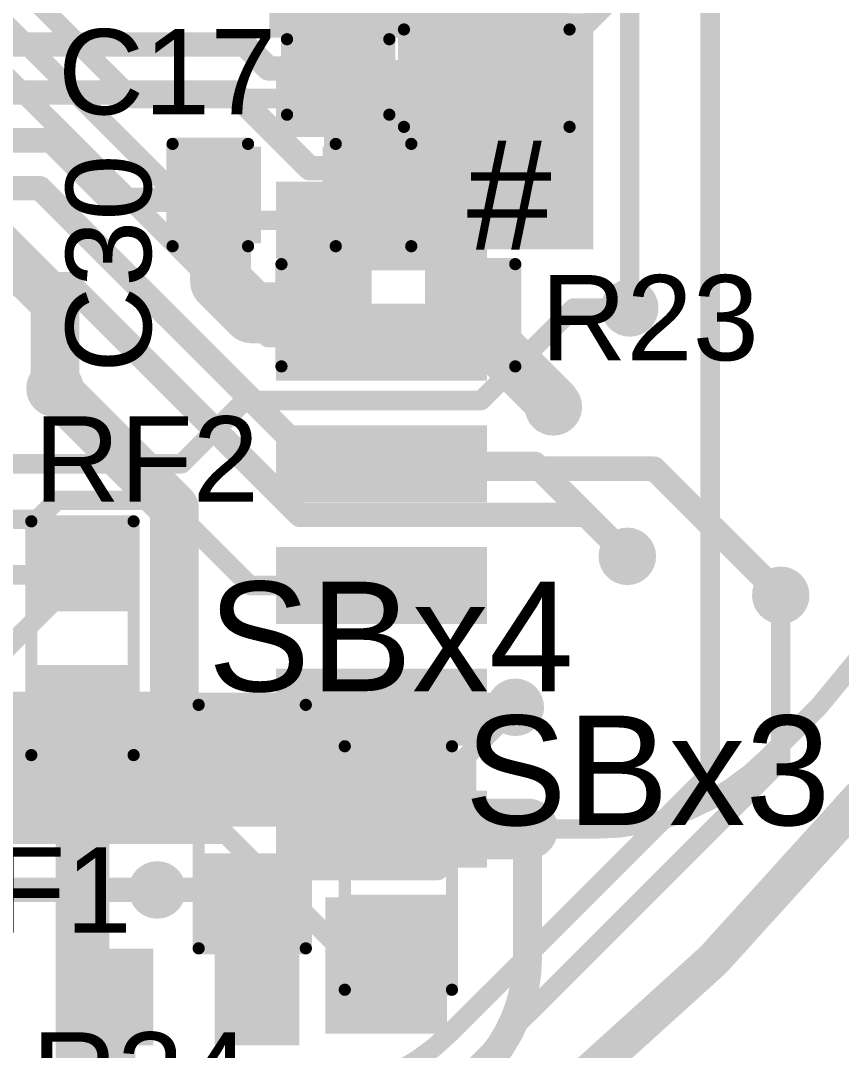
# Model space of a CAD drawing. Header units: millimetres. Extents: x -1.41 to 1.41, y -0.13 to 2.68.
# Drawn here: x 0.7039 to 1.0409, y 0.2541 to 0.677 of the extents above; entities that cross this region are included whole.
import ezdxf

# ---------------------------------------------------------------- set-up
doc = ezdxf.new("R2010")
doc.units = ezdxf.units.MM
doc.header["$MEASUREMENT"] = 0
for name, color, linetype in [('BottomLayer', 5, 'Continuous'), ('BottomPaste', 16, 'Continuous'), ('BottomSolder', 6, 'Continuous'), ('Mechanical2', 216, 'Continuous'), ('TopLayer', 1, 'Continuous'), ('TopOverlay', 2, 'Continuous'), ('TopPaste', 8, 'Continuous'), ('TopSolder', 216, 'Continuous'), ('ViaHoleLayer', 16, 'Continuous')]:
    doc.layers.add(name, color=color, linetype=linetype)
doc.styles.add('Arial', font='', dxfattribs={"height": 0.2})
doc.styles.get('Arial').set_extended_font_data('Arial')

# ---------------------------------------------------------------- blocks, each defined once
blk = doc.blocks.new('16_SOIC_B_15')
at = {"layer": 'BottomLayer'}
for points in [[(-0.22244, 0.18681), (-0.1437, 0.18681), (-0.1437, 0.16319), (-0.22244, 0.16319)], [(0.1437, 0.18681), (0.22244, 0.18681), (0.22244, 0.16319), (0.1437, 0.16319)], [(-0.22244, 0.13681), (-0.1437, 0.13681), (-0.1437, 0.11319), (-0.22244, 0.11319)], [(0.1437, 0.13681), (0.22244, 0.13681), (0.22244, 0.11319), (0.1437, 0.11319)], [(-0.22244, 0.08681), (-0.1437, 0.08681), (-0.1437, 0.06319), (-0.22244, 0.06319)], [(0.1437, 0.08681), (0.22244, 0.08681), (0.22244, 0.06319), (0.1437, 0.06319)], [(-0.22244, 0.03681), (-0.1437, 0.03681), (-0.1437, 0.01319), (-0.22244, 0.01319)], [(0.1437, 0.03681), (0.22244, 0.03681), (0.22244, 0.01319), (0.1437, 0.01319)], [(-0.22244, -0.01319), (-0.1437, -0.01319), (-0.1437, -0.03681), (-0.22244, -0.03681)], [(0.1437, -0.01319), (0.22244, -0.01319), (0.22244, -0.03681), (0.1437, -0.03681)], [(-0.22244, -0.06319), (-0.1437, -0.06319), (-0.1437, -0.08681), (-0.22244, -0.08681)], [(0.1437, -0.06319), (0.22244, -0.06319), (0.22244, -0.08681), (0.1437, -0.08681)], [(-0.22244, -0.11319), (-0.1437, -0.11319), (-0.1437, -0.13681), (-0.22244, -0.13681)], [(0.1437, -0.11319), (0.22244, -0.11319), (0.22244, -0.13681), (0.1437, -0.13681)], [(-0.22244, -0.16319), (-0.1437, -0.16319), (-0.1437, -0.18681), (-0.22244, -0.18681)], [(0.1437, -0.16319), (0.22244, -0.16319), (0.22244, -0.18681), (0.1437, -0.18681)]]:
    blk.add_hatch(color=5, dxfattribs=at).paths.add_polyline_path(points)
at = {"layer": 'BottomPaste'}
for points in [[(-0.22244, 0.18681), (-0.1437, 0.18681), (-0.1437, 0.16319), (-0.22244, 0.16319)], [(0.1437, 0.18681), (0.22244, 0.18681), (0.22244, 0.16319), (0.1437, 0.16319)], [(-0.22244, 0.13681), (-0.1437, 0.13681), (-0.1437, 0.11319), (-0.22244, 0.11319)], [(0.1437, 0.13681), (0.22244, 0.13681), (0.22244, 0.11319), (0.1437, 0.11319)], [(-0.22244, 0.08681), (-0.1437, 0.08681), (-0.1437, 0.06319), (-0.22244, 0.06319)], [(0.1437, 0.08681), (0.22244, 0.08681), (0.22244, 0.06319), (0.1437, 0.06319)], [(-0.22244, 0.03681), (-0.1437, 0.03681), (-0.1437, 0.01319), (-0.22244, 0.01319)], [(0.1437, 0.03681), (0.22244, 0.03681), (0.22244, 0.01319), (0.1437, 0.01319)], [(-0.22244, -0.01319), (-0.1437, -0.01319), (-0.1437, -0.03681), (-0.22244, -0.03681)], [(0.1437, -0.01319), (0.22244, -0.01319), (0.22244, -0.03681), (0.1437, -0.03681)], [(-0.22244, -0.06319), (-0.1437, -0.06319), (-0.1437, -0.08681), (-0.22244, -0.08681)], [(0.1437, -0.06319), (0.22244, -0.06319), (0.22244, -0.08681), (0.1437, -0.08681)], [(-0.22244, -0.11319), (-0.1437, -0.11319), (-0.1437, -0.13681), (-0.22244, -0.13681)], [(0.1437, -0.11319), (0.22244, -0.11319), (0.22244, -0.13681), (0.1437, -0.13681)], [(-0.22244, -0.16319), (-0.1437, -0.16319), (-0.1437, -0.18681), (-0.22244, -0.18681)], [(0.1437, -0.16319), (0.22244, -0.16319), (0.22244, -0.18681), (0.1437, -0.18681)]]:
    blk.add_hatch(color=16, dxfattribs=at).paths.add_polyline_path(points)
at = {"layer": 'BottomSolder'}
for points in [[(-0.22644, 0.19081), (-0.1397, 0.19081), (-0.1397, 0.15919), (-0.22644, 0.15919)], [(0.1397, 0.19081), (0.22644, 0.19081), (0.22644, 0.15919), (0.1397, 0.15919)], [(-0.22644, 0.14081), (-0.1397, 0.14081), (-0.1397, 0.10919), (-0.22644, 0.10919)], [(0.1397, 0.14081), (0.22644, 0.14081), (0.22644, 0.10919), (0.1397, 0.10919)], [(-0.22644, 0.09081), (-0.1397, 0.09081), (-0.1397, 0.05919), (-0.22644, 0.05919)], [(0.1397, 0.09081), (0.22644, 0.09081), (0.22644, 0.05919), (0.1397, 0.05919)], [(-0.22644, 0.04081), (-0.1397, 0.04081), (-0.1397, 0.00919), (-0.22644, 0.00919)], [(0.1397, 0.04081), (0.22644, 0.04081), (0.22644, 0.00919), (0.1397, 0.00919)], [(-0.22644, -0.00919), (-0.1397, -0.00919), (-0.1397, -0.04081), (-0.22644, -0.04081)], [(0.1397, -0.00919), (0.22644, -0.00919), (0.22644, -0.04081), (0.1397, -0.04081)], [(-0.22644, -0.05919), (-0.1397, -0.05919), (-0.1397, -0.09081), (-0.22644, -0.09081)], [(0.1397, -0.05919), (0.22644, -0.05919), (0.22644, -0.09081), (0.1397, -0.09081)], [(-0.22644, -0.10919), (-0.1397, -0.10919), (-0.1397, -0.14081), (-0.22644, -0.14081)], [(0.1397, -0.10919), (0.22644, -0.10919), (0.22644, -0.14081), (0.1397, -0.14081)], [(-0.22644, -0.15919), (-0.1397, -0.15919), (-0.1397, -0.19081), (-0.22644, -0.19081)], [(0.1397, -0.15919), (0.22644, -0.15919), (0.22644, -0.19081), (0.1397, -0.19081)]]:
    blk.add_hatch(color=6, dxfattribs=at).paths.add_polyline_path(points)
blk = doc.blocks.new('SOLDER_BRIDGE_20')
at = {"layer": 'TopLayer'}
for points in [[(-0.045, -0.0175), (-0.045, 0.0175), (-0.015, 0.0175), (-0.015, -0.0175)], [(0.015, -0.0175), (0.015, 0.0175), (0.045, 0.0175), (0.045, -0.0175)]]:
    blk.add_hatch(color=1, dxfattribs=at).paths.add_polyline_path(points)
at = {"layer": 'TopPaste'}
for points in [[(-0.045, -0.0175), (-0.045, 0.0175), (-0.015, 0.0175), (-0.015, -0.0175)], [(0.015, -0.0175), (0.015, 0.0175), (0.045, 0.0175), (0.045, -0.0175)]]:
    blk.add_hatch(color=8, dxfattribs=at).paths.add_polyline_path(points)
at = {"layer": 'TopSolder'}
for points in [[(-0.049, -0.0215), (-0.049, 0.0215), (-0.011, 0.0215), (-0.011, -0.0215)], [(0.011, -0.0215), (0.011, 0.0215), (0.049, 0.0215), (0.049, -0.0215)]]:
    blk.add_hatch(color=216, dxfattribs=at).paths.add_polyline_path(points)
at = {"layer": 'TopOverlay', "const_width": 0.005}
for points in [[(-0.05, -0.022), (-0.05, 0.022)], [(0.05, 0.022), (-0.05, 0.022)], [(0.05, -0.022), (0.05, 0.022)], [(0.05, -0.022), (-0.05, -0.022)]]:
    blk.add_lwpolyline(points, dxfattribs=at)
at = {"layer": 'TopOverlay', "const_width": 0.0025}
for points in [[(-0.05125, 0.022, 1), (-0.04875, 0.022, 1)], [(-0.05125, 0.022, 1), (-0.04875, 0.022, 1)], [(0.04875, 0.022, 1), (0.05125, 0.022, 1)], [(0.04875, 0.022, 1), (0.05125, 0.022, 1)], [(-0.05125, -0.022, 1), (-0.04875, -0.022, 1)], [(-0.05125, -0.022, 1), (-0.04875, -0.022, 1)], [(0.04875, -0.022, 1), (0.05125, -0.022, 1)], [(0.04875, -0.022, 1), (0.05125, -0.022, 1)]]:
    blk.add_lwpolyline(points, format="xyb", close=True, dxfattribs=at)
blk = doc.blocks.new('SOLDER_BRIDGE_21')
at = {"layer": 'TopLayer'}
for points in [[(-0.045, -0.0175), (-0.045, 0.0175), (-0.015, 0.0175), (-0.015, -0.0175)], [(0.015, -0.0175), (0.015, 0.0175), (0.045, 0.0175), (0.045, -0.0175)]]:
    blk.add_hatch(color=1, dxfattribs=at).paths.add_polyline_path(points)
at = {"layer": 'TopPaste'}
for points in [[(-0.045, -0.0175), (-0.045, 0.0175), (-0.015, 0.0175), (-0.015, -0.0175)], [(0.015, -0.0175), (0.015, 0.0175), (0.045, 0.0175), (0.045, -0.0175)]]:
    blk.add_hatch(color=8, dxfattribs=at).paths.add_polyline_path(points)
at = {"layer": 'TopSolder'}
for points in [[(-0.049, -0.0215), (-0.049, 0.0215), (-0.011, 0.0215), (-0.011, -0.0215)], [(0.011, -0.0215), (0.011, 0.0215), (0.049, 0.0215), (0.049, -0.0215)]]:
    blk.add_hatch(color=216, dxfattribs=at).paths.add_polyline_path(points)
at = {"layer": 'TopOverlay', "const_width": 0.005}
for points in [[(-0.05, -0.022), (-0.05, 0.022)], [(0.05, 0.022), (-0.05, 0.022)], [(0.05, -0.022), (0.05, 0.022)], [(0.05, -0.022), (-0.05, -0.022)]]:
    blk.add_lwpolyline(points, dxfattribs=at)
at = {"layer": 'TopOverlay', "const_width": 0.0025}
for points in [[(-0.05125, 0.022, 1), (-0.04875, 0.022, 1)], [(-0.05125, 0.022, 1), (-0.04875, 0.022, 1)], [(0.04875, 0.022, 1), (0.05125, 0.022, 1)], [(0.04875, 0.022, 1), (0.05125, 0.022, 1)], [(-0.05125, -0.022, 1), (-0.04875, -0.022, 1)], [(-0.05125, -0.022, 1), (-0.04875, -0.022, 1)], [(0.04875, -0.022, 1), (0.05125, -0.022, 1)], [(0.04875, -0.022, 1), (0.05125, -0.022, 1)]]:
    blk.add_lwpolyline(points, format="xyb", close=True, dxfattribs=at)
blk = doc.blocks.new('CAP_0603_B_76')
at = {"layer": 'BottomLayer'}
for points in [[(-0.045, -0.0175), (-0.045, 0.0175), (-0.015, 0.0175), (-0.015, -0.0175)], [(0.015, -0.0175), (0.015, 0.0175), (0.045, 0.0175), (0.045, -0.0175)]]:
    blk.add_hatch(color=5, dxfattribs=at).paths.add_polyline_path(points)
at = {"layer": 'BottomPaste'}
for points in [[(-0.045, -0.0175), (-0.045, 0.0175), (-0.015, 0.0175), (-0.015, -0.0175)], [(0.015, -0.0175), (0.015, 0.0175), (0.045, 0.0175), (0.045, -0.0175)]]:
    blk.add_hatch(color=16, dxfattribs=at).paths.add_polyline_path(points)
at = {"layer": 'BottomSolder'}
for points in [[(-0.04736, -0.01986), (-0.04736, 0.01986), (-0.01264, 0.01986), (-0.01264, -0.01986)], [(0.01264, -0.01986), (0.01264, 0.01986), (0.04736, 0.01986), (0.04736, -0.01986)]]:
    blk.add_hatch(color=6, dxfattribs=at).paths.add_polyline_path(points)
blk = doc.blocks.new('CAP_0603_91')
at = {"layer": 'TopLayer'}
for points in [[(-0.015, 0.0175), (-0.015, -0.0175), (-0.045, -0.0175), (-0.045, 0.0175)], [(0.045, 0.0175), (0.045, -0.0175), (0.015, -0.0175), (0.015, 0.0175)]]:
    blk.add_hatch(color=1, dxfattribs=at).paths.add_polyline_path(points)
at = {"layer": 'TopPaste'}
for points in [[(-0.015, 0.0175), (-0.015, -0.0175), (-0.045, -0.0175), (-0.045, 0.0175)], [(0.045, 0.0175), (0.045, -0.0175), (0.015, -0.0175), (0.015, 0.0175)]]:
    blk.add_hatch(color=8, dxfattribs=at).paths.add_polyline_path(points)
at = {"layer": 'TopSolder'}
for points in [[(-0.011, 0.0215), (-0.011, -0.0215), (-0.049, -0.0215), (-0.049, 0.0215)], [(0.049, 0.0215), (0.049, -0.0215), (0.011, -0.0215), (0.011, 0.0215)]]:
    blk.add_hatch(color=216, dxfattribs=at).paths.add_polyline_path(points)
at = {"layer": 'TopOverlay', "const_width": 0.005}
for points in [[(-0.049, 0.021), (-0.049, -0.021)], [(-0.049, 0.021), (-0.018, 0.021)], [(0.018, 0.021), (0.049, 0.021)], [(0.049, 0.021), (0.049, -0.021)], [(-0.049, -0.021), (-0.018, -0.021)], [(0.018, -0.021), (0.049, -0.021)]]:
    blk.add_lwpolyline(points, dxfattribs=at)
at = {"layer": 'TopOverlay', "const_width": 0.0025}
for points in [[(-0.05025, 0.021, 1), (-0.04775, 0.021, 1)], [(-0.05025, 0.021, 1), (-0.04775, 0.021, 1)], [(-0.01925, 0.021, 1), (-0.01675, 0.021, 1)], [(0.01675, 0.021, 1), (0.01925, 0.021, 1)], [(0.04775, 0.021, 1), (0.05025, 0.021, 1)], [(0.04775, 0.021, 1), (0.05025, 0.021, 1)], [(-0.05025, -0.021, 1), (-0.04775, -0.021, 1)], [(-0.05025, -0.021, 1), (-0.04775, -0.021, 1)], [(-0.01925, -0.021, 1), (-0.01675, -0.021, 1)], [(0.01675, -0.021, 1), (0.01925, -0.021, 1)], [(0.04775, -0.021, 1), (0.05025, -0.021, 1)], [(0.04775, -0.021, 1), (0.05025, -0.021, 1)]]:
    blk.add_lwpolyline(points, format="xyb", close=True, dxfattribs=at)
blk = doc.blocks.new('CAP0805_92')
at = {"layer": 'TopLayer'}
for points in [[(-0.06, 0.03), (-0.02, 0.03), (-0.02, -0.03), (-0.06, -0.03)], [(0.02, 0.03), (0.06, 0.03), (0.06, -0.03), (0.02, -0.03)]]:
    blk.add_hatch(color=1, dxfattribs=at).paths.add_polyline_path(points)
at = {"layer": 'TopPaste'}
for points in [[(-0.06, 0.03), (-0.02, 0.03), (-0.02, -0.03), (-0.06, -0.03)], [(0.02, 0.03), (0.06, 0.03), (0.06, -0.03), (0.02, -0.03)]]:
    blk.add_hatch(color=8, dxfattribs=at).paths.add_polyline_path(points)
at = {"layer": 'TopSolder'}
for points in [[(-0.064, 0.034), (-0.016, 0.034), (-0.016, -0.034), (-0.064, -0.034)], [(0.016, 0.034), (0.064, 0.034), (0.064, -0.034), (0.016, -0.034)]]:
    blk.add_hatch(color=216, dxfattribs=at).paths.add_polyline_path(points)
at = {"layer": 'TopOverlay', "const_width": 0.005}
for points in [[(-0.024, 0.034), (-0.064, 0.034)], [(-0.064, -0.034), (-0.064, 0.034)], [(0.064, 0.034), (0.024, 0.034)], [(0.064, -0.034), (0.064, 0.034)], [(-0.024, -0.034), (-0.064, -0.034)], [(0.064, -0.034), (0.024, -0.034)]]:
    blk.add_lwpolyline(points, dxfattribs=at)
at = {"layer": 'TopOverlay', "const_width": 0.0025}
for points in [[(-0.06525, 0.034, 1), (-0.06275, 0.034, 1)], [(-0.06525, 0.034, 1), (-0.06275, 0.034, 1)], [(-0.02525, 0.034, 1), (-0.02275, 0.034, 1)], [(0.02275, 0.034, 1), (0.02525, 0.034, 1)], [(0.06275, 0.034, 1), (0.06525, 0.034, 1)], [(0.06275, 0.034, 1), (0.06525, 0.034, 1)], [(-0.06525, -0.034, 1), (-0.06275, -0.034, 1)], [(-0.06525, -0.034, 1), (-0.06275, -0.034, 1)], [(-0.02525, -0.034, 1), (-0.02275, -0.034, 1)], [(0.02275, -0.034, 1), (0.02525, -0.034, 1)], [(0.06275, -0.034, 1), (0.06525, -0.034, 1)], [(0.06275, -0.034, 1), (0.06525, -0.034, 1)]]:
    blk.add_lwpolyline(points, format="xyb", close=True, dxfattribs=at)
blk = doc.blocks.new('CAP_0603_100')
at = {"layer": 'TopLayer'}
for points in [[(-0.015, 0.0175), (-0.015, -0.0175), (-0.045, -0.0175), (-0.045, 0.0175)], [(0.045, 0.0175), (0.045, -0.0175), (0.015, -0.0175), (0.015, 0.0175)]]:
    blk.add_hatch(color=1, dxfattribs=at).paths.add_polyline_path(points)
at = {"layer": 'TopPaste'}
for points in [[(-0.015, 0.0175), (-0.015, -0.0175), (-0.045, -0.0175), (-0.045, 0.0175)], [(0.045, 0.0175), (0.045, -0.0175), (0.015, -0.0175), (0.015, 0.0175)]]:
    blk.add_hatch(color=8, dxfattribs=at).paths.add_polyline_path(points)
at = {"layer": 'TopSolder'}
for points in [[(-0.01264, 0.01986), (-0.01264, -0.01986), (-0.04736, -0.01986), (-0.04736, 0.01986)], [(0.04736, 0.01986), (0.04736, -0.01986), (0.01264, -0.01986), (0.01264, 0.01986)]]:
    blk.add_hatch(color=216, dxfattribs=at).paths.add_polyline_path(points)
at = {"layer": 'TopOverlay', "const_width": 0.005}
for points in [[(-0.049, 0.021), (-0.018, 0.021)], [(-0.049, -0.021), (-0.049, 0.021)], [(0.018, 0.021), (0.049, 0.021)], [(0.049, -0.021), (0.049, 0.021)], [(-0.049, -0.021), (-0.018, -0.021)], [(0.018, -0.021), (0.049, -0.021)]]:
    blk.add_lwpolyline(points, dxfattribs=at)
at = {"layer": 'TopOverlay', "const_width": 0.0025}
for points in [[(-0.05025, 0.021, 1), (-0.04775, 0.021, 1)], [(-0.05025, 0.021, 1), (-0.04775, 0.021, 1)], [(-0.01925, 0.021, 1), (-0.01675, 0.021, 1)], [(0.01675, 0.021, 1), (0.01925, 0.021, 1)], [(0.04775, 0.021, 1), (0.05025, 0.021, 1)], [(0.04775, 0.021, 1), (0.05025, 0.021, 1)], [(-0.05025, -0.021, 1), (-0.04775, -0.021, 1)], [(-0.05025, -0.021, 1), (-0.04775, -0.021, 1)], [(-0.01925, -0.021, 1), (-0.01675, -0.021, 1)], [(0.01675, -0.021, 1), (0.01925, -0.021, 1)], [(0.04775, -0.021, 1), (0.05025, -0.021, 1)], [(0.04775, -0.021, 1), (0.05025, -0.021, 1)]]:
    blk.add_lwpolyline(points, format="xyb", close=True, dxfattribs=at)
blk = doc.blocks.new('RES0603_144')
at = {"layer": 'TopLayer'}
for points in [[(-0.015, 0.0175), (-0.015, -0.0175), (-0.045, -0.0175), (-0.045, 0.0175)], [(0.045, 0.0175), (0.045, -0.0175), (0.015, -0.0175), (0.015, 0.0175)]]:
    blk.add_hatch(color=1, dxfattribs=at).paths.add_polyline_path(points)
at = {"layer": 'TopPaste'}
for points in [[(-0.015, 0.0175), (-0.015, -0.0175), (-0.045, -0.0175), (-0.045, 0.0175)], [(0.045, 0.0175), (0.045, -0.0175), (0.015, -0.0175), (0.015, 0.0175)]]:
    blk.add_hatch(color=8, dxfattribs=at).paths.add_polyline_path(points)
at = {"layer": 'TopSolder'}
for points in [[(-0.011, 0.0215), (-0.011, -0.0215), (-0.049, -0.0215), (-0.049, 0.0215)], [(0.049, 0.0215), (0.049, -0.0215), (0.011, -0.0215), (0.011, 0.0215)]]:
    blk.add_hatch(color=216, dxfattribs=at).paths.add_polyline_path(points)
at = {"layer": 'TopOverlay', "const_width": 0.005}
for points in [[(0.048, 0.021), (-0.048, 0.021)], [(-0.048, 0.021), (-0.048, -0.021)], [(0.048, 0.021), (0.048, -0.021)], [(0.048, -0.021), (-0.048, -0.021)]]:
    blk.add_lwpolyline(points, dxfattribs=at)
at = {"layer": 'TopOverlay', "const_width": 0.0025}
for points in [[(-0.04925, 0.021, 1), (-0.04675, 0.021, 1)], [(-0.04925, 0.021, 1), (-0.04675, 0.021, 1)], [(0.04675, 0.021, 1), (0.04925, 0.021, 1)], [(0.04675, 0.021, 1), (0.04925, 0.021, 1)], [(-0.04925, -0.021, 1), (-0.04675, -0.021, 1)], [(-0.04925, -0.021, 1), (-0.04675, -0.021, 1)], [(0.04675, -0.021, 1), (0.04925, -0.021, 1)], [(0.04675, -0.021, 1), (0.04925, -0.021, 1)]]:
    blk.add_lwpolyline(points, format="xyb", close=True, dxfattribs=at)
blk = doc.blocks.new('RES0603_156')
at = {"layer": 'TopLayer'}
for points in [[(-0.015, 0.0175), (-0.015, -0.0175), (-0.045, -0.0175), (-0.045, 0.0175)], [(0.045, 0.0175), (0.045, -0.0175), (0.015, -0.0175), (0.015, 0.0175)]]:
    blk.add_hatch(color=1, dxfattribs=at).paths.add_polyline_path(points)
at = {"layer": 'TopPaste'}
for points in [[(-0.015, 0.0175), (-0.015, -0.0175), (-0.045, -0.0175), (-0.045, 0.0175)], [(0.045, 0.0175), (0.045, -0.0175), (0.015, -0.0175), (0.015, 0.0175)]]:
    blk.add_hatch(color=8, dxfattribs=at).paths.add_polyline_path(points)
at = {"layer": 'TopSolder'}
for points in [[(-0.011, 0.0215), (-0.011, -0.0215), (-0.049, -0.0215), (-0.049, 0.0215)], [(0.049, 0.0215), (0.049, -0.0215), (0.011, -0.0215), (0.011, 0.0215)]]:
    blk.add_hatch(color=216, dxfattribs=at).paths.add_polyline_path(points)
at = {"layer": 'TopOverlay', "const_width": 0.005}
for points in [[(0.048, 0.021), (-0.048, 0.021)], [(-0.048, -0.021), (-0.048, 0.021)], [(0.048, -0.021), (0.048, 0.021)], [(0.048, -0.021), (-0.048, -0.021)]]:
    blk.add_lwpolyline(points, dxfattribs=at)
at = {"layer": 'TopOverlay', "const_width": 0.0025}
for points in [[(-0.04925, 0.021, 1), (-0.04675, 0.021, 1)], [(-0.04925, 0.021, 1), (-0.04675, 0.021, 1)], [(0.04675, 0.021, 1), (0.04925, 0.021, 1)], [(0.04675, 0.021, 1), (0.04925, 0.021, 1)], [(-0.04925, -0.021, 1), (-0.04675, -0.021, 1)], [(-0.04925, -0.021, 1), (-0.04675, -0.021, 1)], [(0.04675, -0.021, 1), (0.04925, -0.021, 1)], [(0.04675, -0.021, 1), (0.04925, -0.021, 1)]]:
    blk.add_lwpolyline(points, format="xyb", close=True, dxfattribs=at)

msp = doc.modelspace()

# ---------------------------------------------------------------- hatches: boundary and pattern name
at = {"layer": 'BottomLayer'}
msp.add_hatch(color=5, dxfattribs=at).paths.add_polyline_path([(0.901, 0.67), (0.901, 0.708), (0.806, 0.708), (0.806, 0.67)])
h = msp.add_hatch(color=5, dxfattribs=at)
edge = h.paths.add_edge_path()
edge.add_arc((0.925, 0.605), 0.01181, 0, 360)
h = msp.add_hatch(color=5, dxfattribs=at)
edge = h.paths.add_edge_path()
edge.add_arc((0.954, 0.559), 0.01181, 0, 360)
h = msp.add_hatch(color=5, dxfattribs=at)
edge = h.paths.add_edge_path()
edge.add_arc((0.718, 0.526), 0.01181, 0, 360)
h = msp.add_hatch(color=5, dxfattribs=at)
edge = h.paths.add_edge_path()
edge.add_arc((0.92263, 0.51837), 0.01181, 0, 360)
h = msp.add_hatch(color=5, dxfattribs=at)
edge = h.paths.add_edge_path()
edge.add_arc((0.953, 0.457), 0.01181, 0, 360)
h = msp.add_hatch(color=5, dxfattribs=at)
edge = h.paths.add_edge_path()
edge.add_arc((0.73, 0.451), 0.01181, 0, 360)
h = msp.add_hatch(color=5, dxfattribs=at)
edge = h.paths.add_edge_path()
edge.add_arc((1.016, 0.441), 0.01181, 0, 360)
h = msp.add_hatch(color=5, dxfattribs=at)
edge = h.paths.add_edge_path()
edge.add_arc((0.907, 0.395), 0.01181, 0, 360)
h = msp.add_hatch(color=5, dxfattribs=at)
edge = h.paths.add_edge_path()
edge.add_arc((0.912, 0.345), 0.01181, 0, 360)
h = msp.add_hatch(color=5, dxfattribs=at)
edge = h.paths.add_edge_path()
edge.add_arc((0.76, 0.32), 0.01181, 0, 360)
h = msp.add_hatch(color=5, dxfattribs=at)
edge = h.paths.add_edge_path()
edge.add_arc((0.802, 0.277), 0.01181, 0, 360)
h = msp.add_hatch(color=5, dxfattribs=at)
edge = h.paths.add_edge_path()
edge.add_arc((0.85313, 0.27787), 0.01181, 0, 360)
at = {"layer": 'BottomSolder'}
h = msp.add_hatch(color=6, dxfattribs=at)
edge = h.paths.add_edge_path()
edge.add_arc((0.925, 0.605), 0.00591, 0, 360)
h = msp.add_hatch(color=6, dxfattribs=at)
edge = h.paths.add_edge_path()
edge.add_arc((0.954, 0.559), 0.00591, 0, 360)
h = msp.add_hatch(color=6, dxfattribs=at)
edge = h.paths.add_edge_path()
edge.add_arc((0.718, 0.526), 0.00591, 0, 360)
h = msp.add_hatch(color=6, dxfattribs=at)
edge = h.paths.add_edge_path()
edge.add_arc((0.92263, 0.51837), 0.00591, 0, 360)
h = msp.add_hatch(color=6, dxfattribs=at)
edge = h.paths.add_edge_path()
edge.add_arc((0.953, 0.457), 0.00591, 0, 360)
h = msp.add_hatch(color=6, dxfattribs=at)
edge = h.paths.add_edge_path()
edge.add_arc((0.73, 0.451), 0.00591, 0, 360)
h = msp.add_hatch(color=6, dxfattribs=at)
edge = h.paths.add_edge_path()
edge.add_arc((1.016, 0.441), 0.00591, 0, 360)
h = msp.add_hatch(color=6, dxfattribs=at)
edge = h.paths.add_edge_path()
edge.add_arc((0.907, 0.395), 0.00591, 0, 360)
h = msp.add_hatch(color=6, dxfattribs=at)
edge = h.paths.add_edge_path()
edge.add_arc((0.912, 0.345), 0.00591, 0, 360)
h = msp.add_hatch(color=6, dxfattribs=at)
edge = h.paths.add_edge_path()
edge.add_arc((0.76, 0.32), 0.00591, 0, 360)
h = msp.add_hatch(color=6, dxfattribs=at)
edge = h.paths.add_edge_path()
edge.add_arc((0.85313, 0.27787), 0.00591, 0, 360)
h = msp.add_hatch(color=6, dxfattribs=at)
edge = h.paths.add_edge_path()
edge.add_arc((0.802, 0.277), 0.00591, 0, 360)
at = {"layer": 'TopLayer'}
for points in [[(0.864, 0.584), (0.939, 0.584), (0.939, 0.68), (0.864, 0.68)], [(0.939, 0.58305), (0.939, 0.63405), (0.82845, 0.63405), (0.82845, 0.58305)], [(0.604, 0.358), (0.76229, 0.358), (0.76229, 0.40137), (0.604, 0.40137)], [(0.655, 0.346), (0.876, 0.346), (0.876, 0.401), (0.655, 0.401)], [(0.779, 0.296), (0.819, 0.296), (0.819, 0.334), (0.779, 0.334)], [(0.829, 0.261), (0.879, 0.261), (0.879, 0.317), (0.829, 0.317)]]:
    msp.add_hatch(color=1, dxfattribs=at).paths.add_polyline_path(points)
h = msp.add_hatch(color=1, dxfattribs=at)
edge = h.paths.add_edge_path()
edge.add_arc((0.925, 0.605), 0.01181, 0, 360)
h = msp.add_hatch(color=1, dxfattribs=at)
edge = h.paths.add_edge_path()
edge.add_arc((0.954, 0.559), 0.01181, 0, 360)
h = msp.add_hatch(color=1, dxfattribs=at)
edge = h.paths.add_edge_path()
edge.add_arc((0.718, 0.526), 0.01181, 0, 360)
h = msp.add_hatch(color=1, dxfattribs=at)
edge = h.paths.add_edge_path()
edge.add_arc((0.92263, 0.51837), 0.01181, 0, 360)
h = msp.add_hatch(color=1, dxfattribs=at)
edge = h.paths.add_edge_path()
edge.add_arc((0.953, 0.457), 0.01181, 0, 360)
h = msp.add_hatch(color=1, dxfattribs=at)
edge = h.paths.add_edge_path()
edge.add_arc((0.73, 0.451), 0.01181, 0, 360)
h = msp.add_hatch(color=1, dxfattribs=at)
edge = h.paths.add_edge_path()
edge.add_arc((1.016, 0.441), 0.01181, 0, 360)
h = msp.add_hatch(color=1, dxfattribs=at)
edge = h.paths.add_edge_path()
edge.add_arc((0.907, 0.395), 0.01181, 0, 360)
h = msp.add_hatch(color=1, dxfattribs=at)
edge = h.paths.add_edge_path()
edge.add_arc((0.912, 0.345), 0.01181, 0, 360)
h = msp.add_hatch(color=1, dxfattribs=at)
edge = h.paths.add_edge_path()
edge.add_arc((0.76, 0.32), 0.01181, 0, 360)
h = msp.add_hatch(color=1, dxfattribs=at)
edge = h.paths.add_edge_path()
edge.add_arc((0.802, 0.277), 0.01181, 0, 360)
h = msp.add_hatch(color=1, dxfattribs=at)
edge = h.paths.add_edge_path()
edge.add_arc((0.85313, 0.27787), 0.01181, 0, 360)
at = {"layer": 'TopSolder'}
h = msp.add_hatch(color=216, dxfattribs=at)
edge = h.paths.add_edge_path()
edge.add_arc((0.925, 0.605), 0.00591, 0, 360)
h = msp.add_hatch(color=216, dxfattribs=at)
edge = h.paths.add_edge_path()
edge.add_arc((0.954, 0.559), 0.00591, 0, 360)
h = msp.add_hatch(color=216, dxfattribs=at)
edge = h.paths.add_edge_path()
edge.add_arc((0.718, 0.526), 0.00591, 0, 360)
h = msp.add_hatch(color=216, dxfattribs=at)
edge = h.paths.add_edge_path()
edge.add_arc((0.92263, 0.51837), 0.00591, 0, 360)
h = msp.add_hatch(color=216, dxfattribs=at)
edge = h.paths.add_edge_path()
edge.add_arc((0.953, 0.457), 0.00591, 0, 360)
h = msp.add_hatch(color=216, dxfattribs=at)
edge = h.paths.add_edge_path()
edge.add_arc((0.73, 0.451), 0.00591, 0, 360)
h = msp.add_hatch(color=216, dxfattribs=at)
edge = h.paths.add_edge_path()
edge.add_arc((1.016, 0.441), 0.00591, 0, 360)
h = msp.add_hatch(color=216, dxfattribs=at)
edge = h.paths.add_edge_path()
edge.add_arc((0.907, 0.395), 0.00591, 0, 360)
h = msp.add_hatch(color=216, dxfattribs=at)
edge = h.paths.add_edge_path()
edge.add_arc((0.912, 0.345), 0.00591, 0, 360)
h = msp.add_hatch(color=216, dxfattribs=at)
edge = h.paths.add_edge_path()
edge.add_arc((0.76, 0.32), 0.00591, 0, 360)
h = msp.add_hatch(color=216, dxfattribs=at)
edge = h.paths.add_edge_path()
edge.add_arc((0.85313, 0.27787), 0.00591, 0, 360)
h = msp.add_hatch(color=216, dxfattribs=at)
edge = h.paths.add_edge_path()
edge.add_arc((0.802, 0.277), 0.00591, 0, 360)
at = {"layer": 'ViaHoleLayer'}
h = msp.add_hatch(color=16, dxfattribs=at)
edge = h.paths.add_edge_path()
edge.add_arc((0.925, 0.605), 0.00591, 0, 360)
h = msp.add_hatch(color=16, dxfattribs=at)
edge = h.paths.add_edge_path()
edge.add_arc((0.954, 0.559), 0.00591, 0, 360)
h = msp.add_hatch(color=16, dxfattribs=at)
edge = h.paths.add_edge_path()
edge.add_arc((0.718, 0.526), 0.00591, 0, 360)
h = msp.add_hatch(color=16, dxfattribs=at)
edge = h.paths.add_edge_path()
edge.add_arc((0.92263, 0.51837), 0.00591, 0, 360)
h = msp.add_hatch(color=16, dxfattribs=at)
edge = h.paths.add_edge_path()
edge.add_arc((0.953, 0.457), 0.00591, 0, 360)
h = msp.add_hatch(color=16, dxfattribs=at)
edge = h.paths.add_edge_path()
edge.add_arc((0.73, 0.451), 0.00591, 0, 360)
h = msp.add_hatch(color=16, dxfattribs=at)
edge = h.paths.add_edge_path()
edge.add_arc((1.016, 0.441), 0.00591, 0, 360)
h = msp.add_hatch(color=16, dxfattribs=at)
edge = h.paths.add_edge_path()
edge.add_arc((0.907, 0.395), 0.00591, 0, 360)
h = msp.add_hatch(color=16, dxfattribs=at)
edge = h.paths.add_edge_path()
edge.add_arc((0.912, 0.345), 0.00591, 0, 360)
h = msp.add_hatch(color=16, dxfattribs=at)
edge = h.paths.add_edge_path()
edge.add_arc((0.76, 0.32), 0.00591, 0, 360)
h = msp.add_hatch(color=16, dxfattribs=at)
edge = h.paths.add_edge_path()
edge.add_arc((0.85313, 0.27787), 0.00591, 0, 360)
h = msp.add_hatch(color=16, dxfattribs=at)
edge = h.paths.add_edge_path()
edge.add_arc((0.802, 0.277), 0.00591, 0, 360)

# ---------------------------------------------------------------- linework, layer by layer
at = {"layer": 'BottomLayer'}
for points, const_width in [([(0.633, 0.762), (0.75, 0.645)], 0.008), ([(0.62739, 0.74609), (0.77847, 0.595)], 0.008), ([(0.62117, 0.73109), (0.80539, 0.54687)], 0.008), ([(0.906, 0.645), (0.981, 0.72)], 0.008), ([(0.58426, 0.695), (0.718, 0.56126)], 0.02), ([(0.987, 0.368), (0.987, 0.697)], 0.008), ([(0.75, 0.645), (0.85207, 0.645)], 0.008), ([(0.85207, 0.645), (0.906, 0.645)], 0.008), ([(0.77847, 0.595), (0.85207, 0.595)], 0.008), ([(0.718, 0.526), (0.718, 0.56126)], 0.02), ([(0.893, 0.521), (0.931, 0.559)], 0.008), ([(0.931, 0.559), (0.954, 0.559)], 0.008), ([(0.80539, 0.54687), (0.8502, 0.54687)], 0.008), ([(0.8502, 0.54687), (0.85207, 0.545)], 0.008), ([(0.77, 0.495), (0.796, 0.521)], 0.008), ([(0.796, 0.521), (0.893, 0.521)], 0.008), ([(0.85207, 0.495), (0.915, 0.495)], 0.01), ([(0.915, 0.495), (0.953, 0.457)], 0.01), ([(0.698, 0.495), (0.77, 0.495)], 0.008), ([(0.71093, 0.47219), (0.71874, 0.48)], 0.008), ([(0.71874, 0.48), (0.763, 0.48)], 0.008), ([(0.763, 0.48), (0.798, 0.445)], 0.008), ([(0.688, 0.47219), (0.71093, 0.47219)], 0.008), ([(0.649, 0.37), (0.73, 0.451)], 0.008), ([(0.798, 0.445), (0.85207, 0.445)], 0.008), ([(1.016, 0.373), (1.016, 0.441)], 0.008), ([(0.85207, 0.395), (0.907, 0.395)], 0.012), ([(0.83638, 0.19338), (1.016, 0.373)], 0.008), ([(0.88052, 0.26152), (0.987, 0.368)], 0.008), ([(0.85207, 0.345), (0.912, 0.345)], 0.025), ([(0.66881, 0.34281), (0.78819, 0.34281)], 0.008), ([(0.78819, 0.34281), (0.85313, 0.27787)], 0.008), ([(0.681, 0.32), (0.76, 0.32)], 0.01), ([(0.741, 0.24), (0.741, 0.276)], 0.02), ([(0.801, 0.276), (0.802, 0.277)], 0.01)]:
    msp.add_lwpolyline(points, dxfattribs=dict(at, const_width=const_width))
for points, const_width in [([(0.748, 0.645, 1), (0.752, 0.645, 1)], 0.004), ([(0.748, 0.645, 1), (0.752, 0.645, 1)], 0.004), ([(0.85007, 0.645, 1), (0.85407, 0.645, 1)], 0.004), ([(0.85007, 0.645, 1), (0.85407, 0.645, 1)], 0.004), ([(0.904, 0.645, 1), (0.908, 0.645, 1)], 0.004), ([(0.904, 0.645, 1), (0.908, 0.645, 1)], 0.004), ([(0.77647, 0.595, 1), (0.78047, 0.595, 1)], 0.004), ([(0.77647, 0.595, 1), (0.78047, 0.595, 1)], 0.004), ([(0.85007, 0.595, 1), (0.85407, 0.595, 1)], 0.004), ([(0.713, 0.56126, 1), (0.723, 0.56126, 1)], 0.01), ([(0.713, 0.56126, 1), (0.723, 0.56126, 1)], 0.01), ([(0.929, 0.559, 1), (0.933, 0.559, 1)], 0.004), ([(0.929, 0.559, 1), (0.933, 0.559, 1)], 0.004), ([(0.952, 0.559, 1), (0.956, 0.559, 1)], 0.004), ([(0.80339, 0.54687, 1), (0.80739, 0.54687, 1)], 0.004), ([(0.80339, 0.54687, 1), (0.80739, 0.54687, 1)], 0.004), ([(0.8482, 0.54687, 1), (0.8522, 0.54687, 1)], 0.004), ([(0.8482, 0.54687, 1), (0.8522, 0.54687, 1)], 0.004), ([(0.85007, 0.545, 1), (0.85407, 0.545, 1)], 0.004), ([(0.713, 0.526, 1), (0.723, 0.526, 1)], 0.01), ([(0.794, 0.521, 1), (0.798, 0.521, 1)], 0.004), ([(0.794, 0.521, 1), (0.798, 0.521, 1)], 0.004), ([(0.891, 0.521, 1), (0.895, 0.521, 1)], 0.004), ([(0.891, 0.521, 1), (0.895, 0.521, 1)], 0.004), ([(0.84957, 0.495, 1), (0.85457, 0.495, 1)], 0.005), ([(0.9125, 0.495, 1), (0.9175, 0.495, 1)], 0.005), ([(0.9125, 0.495, 1), (0.9175, 0.495, 1)], 0.005), ([(0.768, 0.495, 1), (0.772, 0.495, 1)], 0.004), ([(0.768, 0.495, 1), (0.772, 0.495, 1)], 0.004), ([(0.71674, 0.48, 1), (0.72074, 0.48, 1)], 0.004), ([(0.71674, 0.48, 1), (0.72074, 0.48, 1)], 0.004), ([(0.761, 0.48, 1), (0.765, 0.48, 1)], 0.004), ([(0.761, 0.48, 1), (0.765, 0.48, 1)], 0.004), ([(0.70893, 0.47219, 1), (0.71293, 0.47219, 1)], 0.004), ([(0.70893, 0.47219, 1), (0.71293, 0.47219, 1)], 0.004), ([(0.9505, 0.457, 1), (0.9555, 0.457, 1)], 0.005), ([(0.728, 0.451, 1), (0.732, 0.451, 1)], 0.004), ([(0.796, 0.445, 1), (0.8, 0.445, 1)], 0.004), ([(0.796, 0.445, 1), (0.8, 0.445, 1)], 0.004), ([(0.85007, 0.445, 1), (0.85407, 0.445, 1)], 0.004), ([(1.014, 0.441, 1), (1.018, 0.441, 1)], 0.004), ([(0.84907, 0.395, 1), (0.85507, 0.395, 1)], 0.006), ([(0.904, 0.395, 1), (0.91, 0.395, 1)], 0.006), ([(1.014, 0.373, 1), (1.018, 0.373, 1)], 0.004), ([(1.014, 0.373, 1), (1.018, 0.373, 1)], 0.004), ([(0.985, 0.368, 1), (0.989, 0.368, 1)], 0.004), ([(0.985, 0.368, 1), (0.989, 0.368, 1)], 0.004), ([(0.84582, 0.345, 1), (0.85832, 0.345, 1)], 0.0125), ([(0.90575, 0.345, 1), (0.91825, 0.345, 1)], 0.0125), ([(0.78619, 0.34281, 1), (0.79019, 0.34281, 1)], 0.004), ([(0.78619, 0.34281, 1), (0.79019, 0.34281, 1)], 0.004), ([(0.7575, 0.32, 1), (0.7625, 0.32, 1)], 0.005), ([(0.736, 0.276, 1), (0.746, 0.276, 1)], 0.01), ([(0.7985, 0.276, 1), (0.8035, 0.276, 1)], 0.005), ([(0.7995, 0.277, 1), (0.8045, 0.277, 1)], 0.005), ([(0.85113, 0.27787, 1), (0.85513, 0.27787, 1)], 0.004), ([(0.87852, 0.26152, 1), (0.88252, 0.26152, 1)], 0.004), ([(0.87852, 0.26152, 1), (0.88252, 0.26152, 1)], 0.004)]:
    msp.add_lwpolyline(points, format="xyb", close=True, dxfattribs=dict(at, const_width=const_width))
at = {"layer": 'BottomLayer', "const_width": 0.008}
msp.add_lwpolyline([(0.88052, 0.26152, -0.198912), (0.8165, 0.235)], format="xyb", dxfattribs=at)
at = {"layer": 'Mechanical2', "const_width": 0.015}
msp.add_lwpolyline([(1.39764, 1.27953, 1), (-1.39764, 1.27953, 1)], format="xyb", close=True, dxfattribs=at)
at = {"layer": 'TopLayer'}
for points, const_width in [([(0.954, 0.559), (0.954, 0.685)], 0.008), ([(0.67161, 0.66721), (0.79583, 0.66721)], 0.01), ([(0.79583, 0.66721), (0.80567, 0.65737)], 0.01), ([(0.89529, 0.63071), (0.89529, 0.65737)], 0.022), ([(0.80567, 0.65737), (0.83929, 0.65737)], 0.01), ([(0.67161, 0.64753), (0.79147, 0.64753)], 0.01), ([(0.79147, 0.64753), (0.8226, 0.6164)], 0.01), ([(0.9025, 0.62437), (0.9025, 0.632)], 0.035), ([(0.8835, 0.60537), (0.9025, 0.62437)], 0.035), ([(0.89529, 0.63071), (0.921, 0.605)], 0.022), ([(0.67161, 0.62784), (0.7162, 0.62784)], 0.01), ([(0.7162, 0.62784), (0.74067, 0.60337)], 0.01), ([(0.8226, 0.6164), (0.83529, 0.6164)], 0.01), ([(0.83529, 0.6164), (0.84529, 0.6064)], 0.01), ([(0.786, 0.56989), (0.786, 0.60466)], 0.025), ([(0.78529, 0.60537), (0.786, 0.60466)], 0.022), ([(0.921, 0.605), (0.925, 0.605)], 0.022), ([(0.67161, 0.60816), (0.71184, 0.60816)], 0.01), ([(0.71184, 0.60816), (0.827, 0.493)], 0.01), ([(0.78329, 0.60337), (0.78529, 0.60537)], 0.01), ([(0.84529, 0.60537), (0.84529, 0.6064)], 0.01), ([(0.74067, 0.60337), (0.78329, 0.60337)], 0.01), ([(0.786, 0.56989), (0.79889, 0.557)], 0.025), ([(0.67161, 0.56879), (0.72389, 0.56879)], 0.01), ([(0.72389, 0.56879), (0.81867, 0.474)], 0.01), ([(0.79889, 0.557), (0.828, 0.557)], 0.025), ([(0.828, 0.557), (0.829, 0.556)], 0.022), ([(0.889, 0.556), (0.893, 0.552)], 0.022), ([(0.893, 0.5495), (0.893, 0.552)], 0.022), ([(0.893, 0.5495), (0.92232, 0.52018)], 0.022), ([(1.03171, 0.39541), (1.16336, 0.55514)], 0.008), ([(0.718, 0.526), (0.767, 0.477)], 0.02), ([(0.92232, 0.51868), (0.92232, 0.52018)], 0.022), ([(0.92232, 0.51868), (0.92263, 0.51837)], 0.022), ([(0.827, 0.493), (0.964, 0.493)], 0.01), ([(0.964, 0.493), (1.016, 0.441)], 0.01), ([(0.767, 0.391), (0.767, 0.477)], 0.02), ([(0.81867, 0.474), (0.936, 0.474)], 0.01), ([(0.936, 0.474), (0.953, 0.457)], 0.01), ([(0.58299, 0.44938), (0.72038, 0.44938)], 0.008), ([(0.72929, 0.25171), (0.72929, 0.39337)], 0.022), ([(0.763, 0.387), (0.767, 0.391)], 0.02), ([(0.887, 0.375), (0.907, 0.395)], 0.008), ([(1.01059, 0.37429), (1.03171, 0.39541)], 0.008), ([(0.763, 0.379), (0.763, 0.387)], 0.02), ([(0.887, 0.33969), (0.887, 0.375)], 0.008), ([(0.912, 0.29232), (0.912, 0.345)], 0.012), ([(0.912, 0.345), (0.93988, 0.345)], 0.008), ([(0.87531, 0.328), (0.887, 0.33969)], 0.008), ([(0.799, 0.316), (0.81, 0.327)], 0.008), ([(0.807, 0.328), (0.87531, 0.328)], 0.008), ([(0.76, 0.32), (0.795, 0.32)], 0.01), ([(0.795, 0.32), (0.799, 0.316)], 0.01), ([(0.839, 0.312), (0.854, 0.297)], 0.01), ([(0.854, 0.283), (0.854, 0.297)], 0.01), ([(0.8565, 0.26524), (0.8565, 0.283)], 0.008), ([(0.72929, 0.25171), (0.741, 0.24)], 0.022)]:
    msp.add_lwpolyline(points, dxfattribs=dict(at, const_width=const_width))
for points, const_width in [([(0.79333, 0.66721, 1), (0.79833, 0.66721, 1)], 0.005), ([(0.79333, 0.66721, 1), (0.79833, 0.66721, 1)], 0.005), ([(0.88979, 0.65737, 1), (0.90079, 0.65737, 1)], 0.011), ([(0.80317, 0.65737, 1), (0.80817, 0.65737, 1)], 0.005), ([(0.80317, 0.65737, 1), (0.80817, 0.65737, 1)], 0.005), ([(0.83679, 0.65737, 1), (0.84179, 0.65737, 1)], 0.005), ([(0.78897, 0.64753, 1), (0.79397, 0.64753, 1)], 0.005), ([(0.78897, 0.64753, 1), (0.79397, 0.64753, 1)], 0.005), ([(0.89375, 0.632, 1), (0.91125, 0.632, 1)], 0.0175), ([(0.88979, 0.63071, 1), (0.90079, 0.63071, 1)], 0.011), ([(0.88979, 0.63071, 1), (0.90079, 0.63071, 1)], 0.011), ([(0.89375, 0.62437, 1), (0.91125, 0.62437, 1)], 0.0175), ([(0.89375, 0.62437, 1), (0.91125, 0.62437, 1)], 0.0175), ([(0.7137, 0.62784, 1), (0.7187, 0.62784, 1)], 0.005), ([(0.7137, 0.62784, 1), (0.7187, 0.62784, 1)], 0.005), ([(0.87475, 0.60537, 1), (0.89225, 0.60537, 1)], 0.0175), ([(0.8201, 0.6164, 1), (0.8251, 0.6164, 1)], 0.005), ([(0.8201, 0.6164, 1), (0.8251, 0.6164, 1)], 0.005), ([(0.83279, 0.6164, 1), (0.83779, 0.6164, 1)], 0.005), ([(0.83279, 0.6164, 1), (0.83779, 0.6164, 1)], 0.005), ([(0.77975, 0.60466, 1), (0.79225, 0.60466, 1)], 0.0125), ([(0.77979, 0.60537, 1), (0.79079, 0.60537, 1)], 0.011), ([(0.7805, 0.60466, 1), (0.7915, 0.60466, 1)], 0.011), ([(0.9155, 0.605, 1), (0.9265, 0.605, 1)], 0.011), ([(0.9155, 0.605, 1), (0.9265, 0.605, 1)], 0.011), ([(0.9195, 0.605, 1), (0.9305, 0.605, 1)], 0.011), ([(0.70934, 0.60816, 1), (0.71434, 0.60816, 1)], 0.005), ([(0.70934, 0.60816, 1), (0.71434, 0.60816, 1)], 0.005), ([(0.78279, 0.60537, 1), (0.78779, 0.60537, 1)], 0.005), ([(0.84279, 0.6064, 1), (0.84779, 0.6064, 1)], 0.005), ([(0.84279, 0.6064, 1), (0.84779, 0.6064, 1)], 0.005), ([(0.84279, 0.60537, 1), (0.84779, 0.60537, 1)], 0.005), ([(0.73817, 0.60337, 1), (0.74317, 0.60337, 1)], 0.005), ([(0.73817, 0.60337, 1), (0.74317, 0.60337, 1)], 0.005), ([(0.78079, 0.60337, 1), (0.78579, 0.60337, 1)], 0.005), ([(0.78079, 0.60337, 1), (0.78579, 0.60337, 1)], 0.005), ([(0.77975, 0.56989, 1), (0.79225, 0.56989, 1)], 0.0125), ([(0.77975, 0.56989, 1), (0.79225, 0.56989, 1)], 0.0125), ([(0.72139, 0.56879, 1), (0.72638, 0.56879, 1)], 0.005), ([(0.72139, 0.56879, 1), (0.72638, 0.56879, 1)], 0.005), ([(0.79264, 0.557, 1), (0.80514, 0.557, 1)], 0.0125), ([(0.79264, 0.557, 1), (0.80514, 0.557, 1)], 0.0125), ([(0.82175, 0.557, 1), (0.83425, 0.557, 1)], 0.0125), ([(0.8225, 0.557, 1), (0.8335, 0.557, 1)], 0.011), ([(0.8235, 0.556, 1), (0.8345, 0.556, 1)], 0.011), ([(0.8835, 0.556, 1), (0.8945, 0.556, 1)], 0.011), ([(0.8875, 0.552, 1), (0.8985, 0.552, 1)], 0.011), ([(0.8875, 0.552, 1), (0.8985, 0.552, 1)], 0.011), ([(0.952, 0.559, 1), (0.956, 0.559, 1)], 0.004), ([(0.8875, 0.5495, 1), (0.8985, 0.5495, 1)], 0.011), ([(0.8875, 0.5495, 1), (0.8985, 0.5495, 1)], 0.011), ([(0.713, 0.526, 1), (0.723, 0.526, 1)], 0.01), ([(0.91682, 0.52018, 1), (0.92782, 0.52018, 1)], 0.011), ([(0.91682, 0.52018, 1), (0.92782, 0.52018, 1)], 0.011), ([(0.91682, 0.51868, 1), (0.92782, 0.51868, 1)], 0.011), ([(0.91682, 0.51868, 1), (0.92782, 0.51868, 1)], 0.011), ([(0.91713, 0.51837, 1), (0.92813, 0.51837, 1)], 0.011), ([(0.8245, 0.493, 1), (0.8295, 0.493, 1)], 0.005), ([(0.8245, 0.493, 1), (0.8295, 0.493, 1)], 0.005), ([(0.9615, 0.493, 1), (0.9665, 0.493, 1)], 0.005), ([(0.9615, 0.493, 1), (0.9665, 0.493, 1)], 0.005), ([(0.762, 0.477, 1), (0.772, 0.477, 1)], 0.01), ([(0.762, 0.477, 1), (0.772, 0.477, 1)], 0.01), ([(0.81617, 0.474, 1), (0.82117, 0.474, 1)], 0.005), ([(0.81617, 0.474, 1), (0.82117, 0.474, 1)], 0.005), ([(0.9335, 0.474, 1), (0.9385, 0.474, 1)], 0.005), ([(0.9335, 0.474, 1), (0.9385, 0.474, 1)], 0.005), ([(0.9505, 0.457, 1), (0.9555, 0.457, 1)], 0.005), ([(0.71838, 0.44938, 1), (0.72238, 0.44938, 1)], 0.004), ([(1.0135, 0.441, 1), (1.0185, 0.441, 1)], 0.005), ([(0.72379, 0.39337, 1), (0.73479, 0.39337, 1)], 0.011), ([(0.762, 0.391, 1), (0.772, 0.391, 1)], 0.01), ([(0.762, 0.391, 1), (0.772, 0.391, 1)], 0.01), ([(0.905, 0.395, 1), (0.909, 0.395, 1)], 0.004), ([(1.02971, 0.39541, 1), (1.03371, 0.39541, 1)], 0.004), ([(1.02971, 0.39541, 1), (1.03371, 0.39541, 1)], 0.004), ([(0.758, 0.387, 1), (0.768, 0.387, 1)], 0.01), ([(0.758, 0.387, 1), (0.768, 0.387, 1)], 0.01), ([(0.758, 0.379, 1), (0.768, 0.379, 1)], 0.01), ([(0.885, 0.375, 1), (0.889, 0.375, 1)], 0.004), ([(0.885, 0.375, 1), (0.889, 0.375, 1)], 0.004), ([(1.00859, 0.37429, 1), (1.01259, 0.37429, 1)], 0.004), ([(1.00859, 0.37429, 1), (1.01259, 0.37429, 1)], 0.004), ([(0.909, 0.345, 1), (0.915, 0.345, 1)], 0.006), ([(0.91, 0.345, 1), (0.914, 0.345, 1)], 0.004), ([(0.93788, 0.345, 1), (0.94188, 0.345, 1)], 0.004), ([(0.93788, 0.345, 1), (0.94188, 0.345, 1)], 0.004), ([(0.885, 0.33969, 1), (0.889, 0.33969, 1)], 0.004), ([(0.885, 0.33969, 1), (0.889, 0.33969, 1)], 0.004), ([(0.805, 0.328, 1), (0.809, 0.328, 1)], 0.004), ([(0.808, 0.327, 1), (0.812, 0.327, 1)], 0.004), ([(0.87331, 0.328, 1), (0.87731, 0.328, 1)], 0.004), ([(0.87331, 0.328, 1), (0.87731, 0.328, 1)], 0.004), ([(0.7575, 0.32, 1), (0.7625, 0.32, 1)], 0.005), ([(0.7925, 0.32, 1), (0.7975, 0.32, 1)], 0.005), ([(0.7925, 0.32, 1), (0.7975, 0.32, 1)], 0.005), ([(0.7965, 0.316, 1), (0.8015, 0.316, 1)], 0.005), ([(0.797, 0.316, 1), (0.801, 0.316, 1)], 0.004), ([(0.8365, 0.312, 1), (0.8415, 0.312, 1)], 0.005), ([(0.8515, 0.297, 1), (0.8565, 0.297, 1)], 0.005), ([(0.8515, 0.297, 1), (0.8565, 0.297, 1)], 0.005), ([(0.909, 0.29232, 1), (0.915, 0.29232, 1)], 0.006), ([(0.909, 0.29232, 1), (0.915, 0.29232, 1)], 0.006), ([(0.8515, 0.283, 1), (0.8565, 0.283, 1)], 0.005), ([(0.8545, 0.283, 1), (0.8585, 0.283, 1)], 0.004), ([(0.8545, 0.26524, 1), (0.8585, 0.26524, 1)], 0.004), ([(0.72379, 0.25171, 1), (0.73479, 0.25171, 1)], 0.011), ([(0.72379, 0.25171, 1), (0.73479, 0.25171, 1)], 0.011)]:
    msp.add_lwpolyline(points, format="xyb", close=True, dxfattribs=dict(at, const_width=const_width))
for points, const_width in [([(1.01059, 0.37429, -0.198912), (0.93988, 0.345)], 0.008), ([(0.912, 0.29232, -0.198912), (0.89283, 0.24605)], 0.012)]:
    msp.add_lwpolyline(points, format="xyb", dxfattribs=dict(at, const_width=const_width))

# ---------------------------------------------------------------- block references
for name, p, rotation in [('CAP0805_92', (0.89529, 0.69737), 270), ('CAP_0603_91', (0.83429, 0.68737), 90), ('16_SOIC_B_15', (0.669, 0.52), 180), ('RES0603_144', (0.859, 0.556), 180), ('RES0603_156', (0.72929, 0.42337), 270), ('SOLDER_BRIDGE_20', (0.799, 0.346), 270), ('SOLDER_BRIDGE_21', (0.859, 0.329), 270)]:
    msp.add_blockref(name, p, dxfattribs=dict(rotation=rotation))
for name, p in [('CAP_0603_100', (0.81529, 0.60537)), ('CAP_0603_B_76', (0.771, 0.276))]:
    msp.add_blockref(name, p)

# ---------------------------------------------------------------- texts
at = {"layer": 'TopOverlay', "style": 'Arial'}
for s, height, p in [('C17', 0.035, (0.71926, 0.63851)), ('R23', 0.035, (0.91735, 0.53751)), ('RF2', 0.035, (0.70935, 0.47951)), ('SBx4', 0.045, (0.78081, 0.4016)), ('SBx3', 0.045, (0.88621, 0.3466)), ('RF1', 0.035, (0.65718, 0.30251)), ('R34', 0.035, (0.70835, 0.22651))]:
    msp.add_text(s, height=height, dxfattribs=at).set_placement(p)
for s, height, rotation, p in [('#', 0.045, 360, (0.887, 0.583)), ('C30', 0.035, 90, (0.75749, 0.53235))]:
    msp.add_text(s, height=height, rotation=rotation, dxfattribs=at).set_placement(p)

doc.saveas('drawing.dxf')
